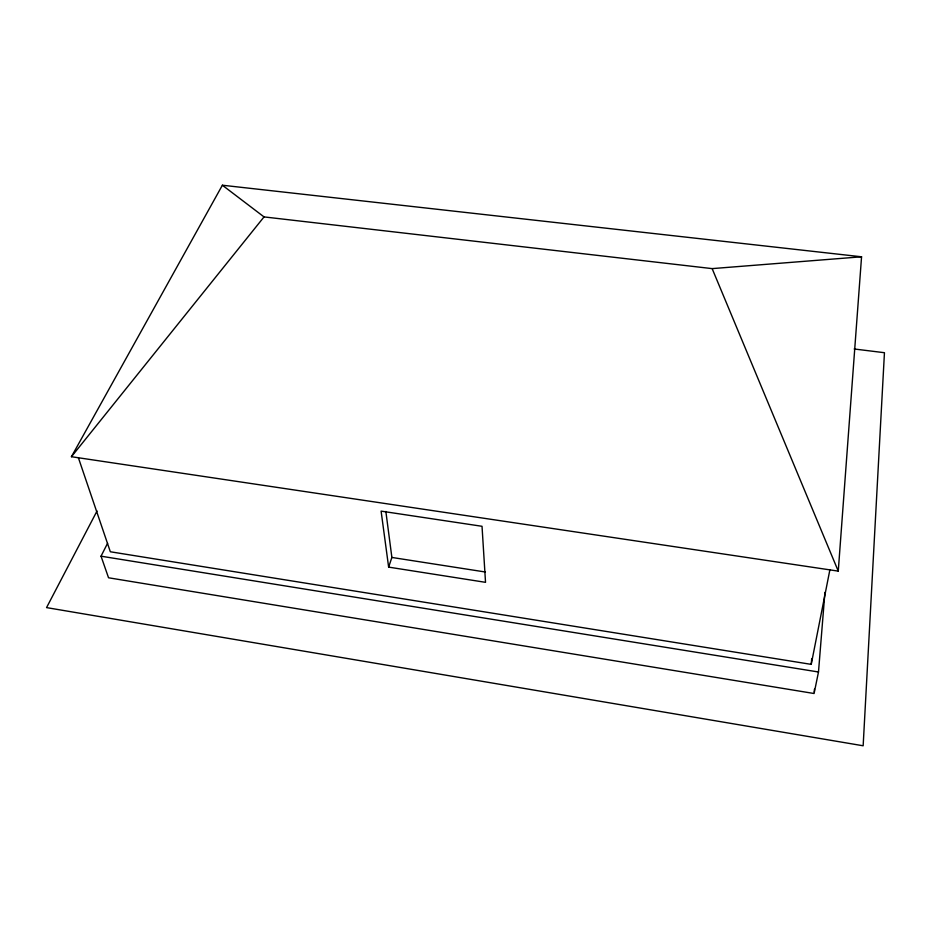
<?xml version="1.0" encoding="UTF-8"?>
<svg xmlns="http://www.w3.org/2000/svg" width="931" height="931" viewBox="0 0 931 931"><rect width="100%" height="100%" fill="white"/><g stroke="black" fill="none" stroke-linecap="round" stroke-linejoin="round"><path stroke-width="1.4" d="M838.261 571.122L861.559 256.793L222.381 185.222L71.431 456.714L838.261 571.122L712.145 268.617L264.032 216.911L222.381 185.222M107.6 543.215L101.037 556.191L108.543 577.779L814.09 693.514L818.489 671.996L824.924 592.395M814.206 692.059L814.45 689.161M78.39 457.761L110.335 551.769L811.227 664.373L811.716 658.578M811.227 664.373L829.87 569.865M388.634 567.119L381.105 511.131L482.025 526.294L485.528 582.329L388.634 567.119L391.881 557.448L385.853 511.456M97.033 510.979L46.55 607.606L863.153 745.778L884.45 352.709L854.158 348.985M71.431 456.714L264.032 216.911M712.145 268.617L861.559 256.793M391.881 557.448L485.423 572.018M101.037 556.191L818.489 671.996"/></g></svg>
